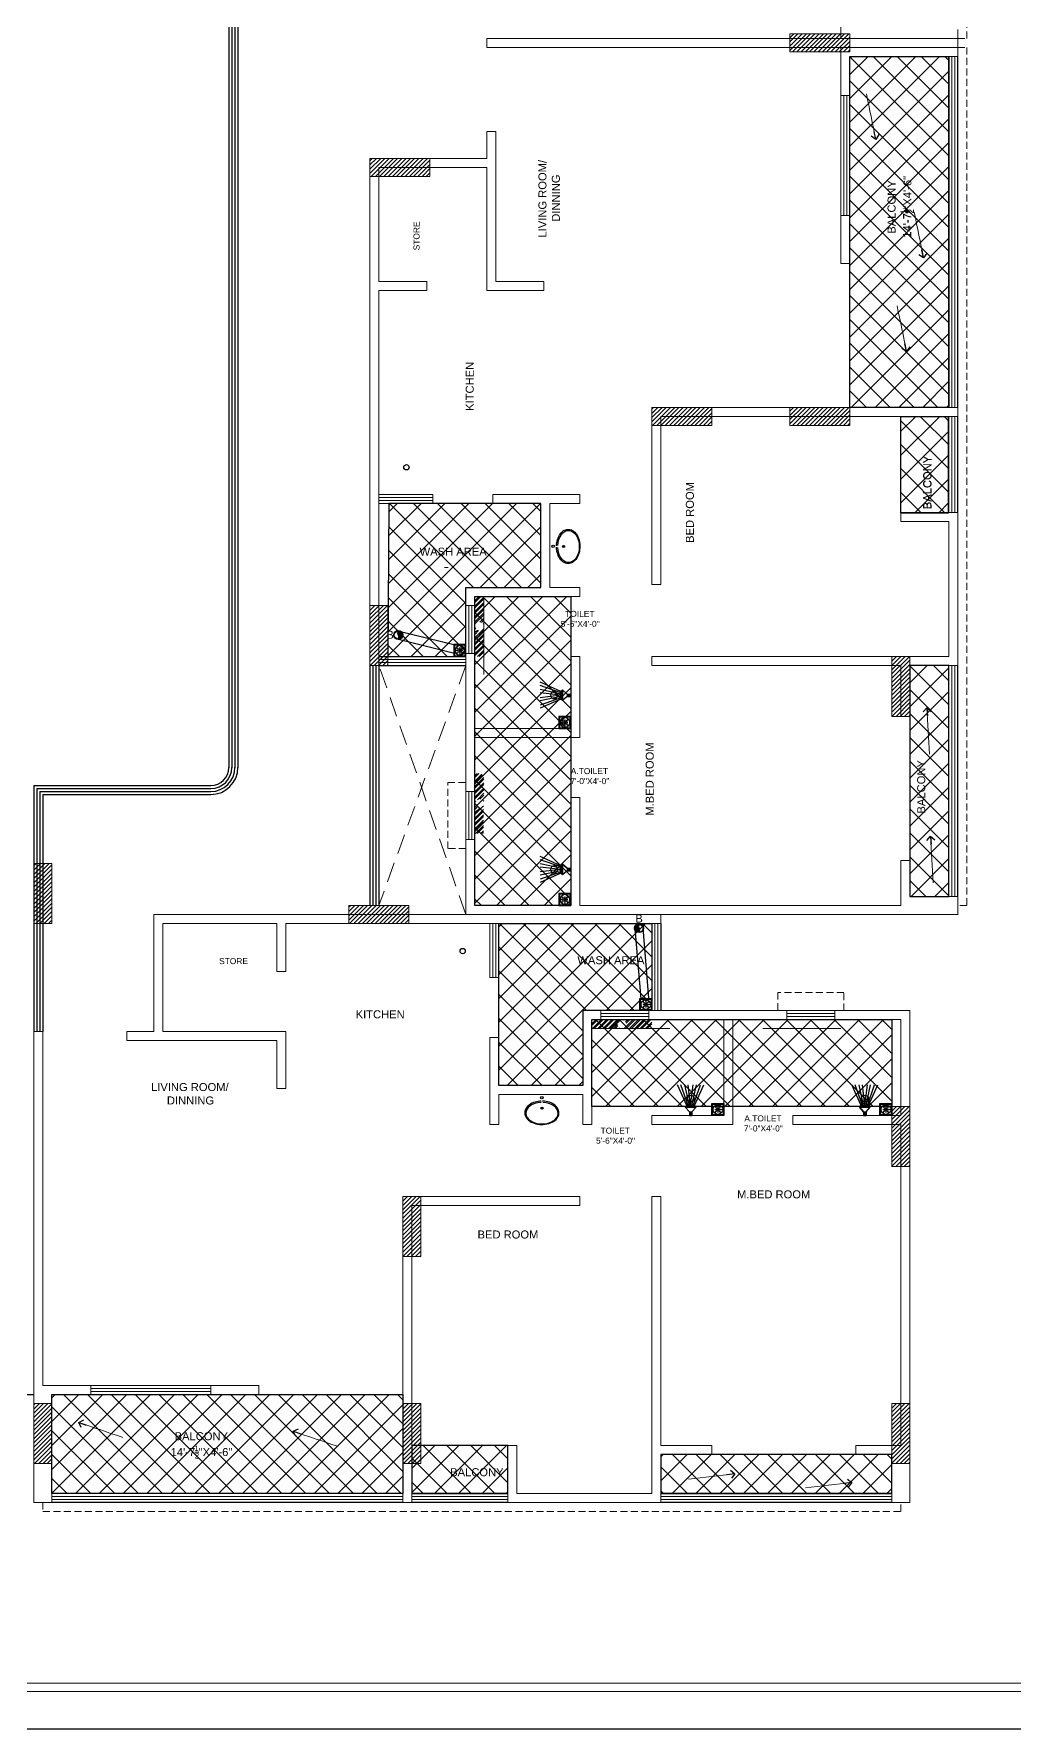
# Model space of a CAD drawing. Header units: inches. Extents: x 1807 to 67852, y 1160 to 20242.
# Drawn here: x 19956 to 20446, y 8125 to 8973 of the extents above; entities that cross this region are included whole.
import ezdxf

# ---------------------------------------------------------------- set-up
doc = ezdxf.new("R2010")
doc.units = ezdxf.units.IN
doc.header["$MEASUREMENT"] = 0
doc.linetypes.add('DASHED', pattern=[0.75, 0.5, -0.25])
doc.layers.get('0').update_dxf_attribs({"lineweight": 20})
for name, color, linetype, lineweight in [('02WINDOW & DOTTED', 8, 'Continuous', 20), ('4 upvc pip', 5, 'Continuous', 30), ('4 upvc pip hatch', 6, 'Continuous', 5), ('4. UPCV', 6, 'Continuous', 30), ('A-HATCH', 252, 'Continuous', 13), ('AP_TEXT', 7, 'Continuous', 13), ('Bathing', 3, 'Continuous', 30), ('column_01', 7, 'Continuous', 18), ('Dummy wall', 8, 'Continuous', 18), ('HATCH', 8, 'Continuous', 0), ('N.WALL', 7, 'Continuous', 25), ('PROJ.', 8, 'DASHED', 20), ('RAILING', 8, 'Continuous', 25), ('Railing 01', 8, 'Continuous', 18), ('SUNK', 216, 'Continuous', 30), ('SUNK HTACH', 165, 'Continuous', 15), ('wall', 7, 'Continuous', 20), ('WINDOW', 8, 'Continuous', 15)]:
    doc.layers.add(name, color=color, linetype=linetype, lineweight=lineweight)
doc.styles.add('Krupalu', font='arial.ttf', dxfattribs={"height": 8})
doc.styles.add('Krupalu 1', font='arial.ttf')
doc.dimstyles.new('Krupalu', dxfattribs={"dimtxt": 4, "dimasz": 4, "dimexe": 0, "dimexo": 0, "dimgap": 0.09, "dimtad": 0, "dimtoh": 1, "dimdec": 0, "dimzin": 3, "dimdsep": 46, "dimlunit": 4, "dimtxsty": 'Krupalu', "dimblk": 'DOTSMALL', "dimcen": 0, "dimse1": 1, "dimse2": 1, "dimclrd": 256, "dimclre": 256, "dimclrt": 7, "dimadec": 0, "dimazin": 0, "dimtfac": 1, "dimtdec": 0, "dimtofl": 0, "dimtmove": 1, "dimatfit": 0, "dimldrblk": 'OPEN90', "dimfxl": 1, "dimtolj": 1, "dimtzin": 0, "dimlwd": -1, "dimarcsym": 0})
pattern_1 = [(45, (-2883.8112, 0), (-1.0606601718, 1.0606601718), [])]
pattern_2 = [(135, (25004.1776, -55328.927), (5.9662135, 5.9662135), []), (45, (25004.1776, -55328.927), (5.9662135, -5.9662135), [])]
pattern_3 = [(45, (-71376.2134, -3500.1794), (1.325825215, -1.325825215), []), (45, (-71376.2134, -3499.2955), (1.325825215, -1.325825215), [])]

# ---------------------------------------------------------------- blocks, each defined once
blk = doc.blocks.new('dfhtutrut')
at = {"layer": 'HATCH'}
h = blk.add_hatch(dxfattribs=at)
h.set_pattern_fill('ANSI31', color=256, scale=12, style=0)
h.set_pattern_definition(pattern_1)
h.paths.add_polyline_path([(143178.93, -630693.73), (143148.93, -630693.73), (143148.93, -630684.73), (143178.93, -630684.73)])
h = blk.add_hatch(dxfattribs=at)
h.set_pattern_fill('ANSI31', color=256, scale=12, style=0)
h.set_pattern_definition(pattern_1)
h.paths.add_polyline_path([(142938.93, -630755.98), (142968.93, -630755.98), (142968.93, -630746.98), (142938.93, -630746.98)])
h = blk.add_hatch(dxfattribs=at)
h.set_pattern_fill('ANSI31', color=256, scale=12, style=0)
h.set_pattern_definition(pattern_1)
h.paths.add_polyline_path([(143079.92, -630880.48), (143109.92, -630880.48), (143109.92, -630871.48), (143079.92, -630871.48)])
h = blk.add_hatch(dxfattribs=at)
h.set_pattern_fill('ANSI31', color=256, scale=12, style=0)
h.set_pattern_definition(pattern_1)
h.paths.add_polyline_path([(143178.93, -630880.48), (143148.93, -630880.48), (143148.93, -630871.48), (143178.93, -630871.48)])
h = blk.add_hatch(dxfattribs=at)
h.set_pattern_fill('ANSI31', color=256, scale=12, style=0)
h.set_pattern_definition(pattern_1)
h.paths.add_polyline_path([(142947.93, -631000.48), (142947.93, -630970.48), (142938.93, -630970.48), (142938.93, -631000.48)])
h = blk.add_hatch(dxfattribs=at)
h.set_pattern_fill('ANSI31', color=256, scale=12, style=0)
h.set_pattern_definition(pattern_1)
h.paths.add_polyline_path([(143199.93, -630995.98), (143199.93, -631025.98), (143208.93, -631025.98), (143208.93, -630995.98)])
h = blk.add_hatch(dxfattribs=at)
h.set_pattern_fill('ANSI31', color=256, scale=12, style=0)
h.set_pattern_definition(pattern_1)
h.paths.add_polyline_path([(142779.93, -631129.48), (142779.93, -631099.48), (142770.93, -631099.48), (142770.93, -631129.48)])
h = blk.add_hatch(dxfattribs=at)
h.set_pattern_fill('ANSI31', color=256, scale=12, style=0)
h.set_pattern_definition(pattern_1)
h.paths.add_polyline_path([(142928.43, -631129.48), (142958.43, -631129.48), (142958.43, -631120.48), (142928.43, -631120.48)])
h = blk.add_hatch(dxfattribs=at)
h.set_pattern_fill('ANSI31', color=256, scale=12, style=0)
h.set_pattern_definition(pattern_1)
h.paths.add_polyline_path([(143208.93, -631220.98), (143208.93, -631250.98), (143199.93, -631250.98), (143199.93, -631220.98)])
h = blk.add_hatch(dxfattribs=at)
h.set_pattern_fill('ANSI31', color=256, scale=12, style=0)
h.set_pattern_definition(pattern_1)
h.paths.add_polyline_path([(142964.43, -631265.98), (142964.43, -631295.98), (142955.43, -631295.98), (142955.43, -631265.98)])
h = blk.add_hatch(dxfattribs=at)
h.set_pattern_fill('ANSI31', color=256, scale=12, style=0)
h.set_pattern_definition(pattern_1)
h.paths.add_polyline_path([(142779.93, -631399.48), (142779.93, -631369.48), (142770.93, -631369.48), (142770.93, -631399.48)])
h = blk.add_hatch(dxfattribs=at)
h.set_pattern_fill('ANSI31', color=256, scale=12, style=0)
h.set_pattern_definition(pattern_1)
h.paths.add_polyline_path([(142964.43, -631399.48), (142964.43, -631369.48), (142955.43, -631369.48), (142955.43, -631399.48)])
h = blk.add_hatch(dxfattribs=at)
h.set_pattern_fill('ANSI31', color=256, scale=12, style=0)
h.set_pattern_definition(pattern_1)
h.paths.add_polyline_path([(143208.93, -631399.48), (143208.93, -631369.48), (143199.93, -631369.48), (143199.93, -631399.48)])
at = {"layer": 'column_01'}
for points in [[(143178.93, -630693.73), (143148.93, -630693.73), (143148.93, -630684.73), (143178.93, -630684.73)], [(142938.93, -630755.98), (142968.93, -630755.98), (142968.93, -630746.98), (142938.93, -630746.98)], [(143079.92, -630880.48), (143109.92, -630880.48), (143109.92, -630871.48), (143079.92, -630871.48)], [(143178.93, -630880.48), (143148.93, -630880.48), (143148.93, -630871.48), (143178.93, -630871.48)], [(142947.93, -631000.48), (142947.93, -630970.48), (142938.93, -630970.48), (142938.93, -631000.48)], [(143199.93, -630995.98), (143199.93, -631025.98), (143208.93, -631025.98), (143208.93, -630995.98)], [(142779.93, -631129.48), (142779.93, -631099.48), (142770.93, -631099.48), (142770.93, -631129.48)], [(142928.43, -631129.48), (142958.43, -631129.48), (142958.43, -631120.48), (142928.43, -631120.48)], [(143208.93, -631220.98), (143208.93, -631250.98), (143199.93, -631250.98), (143199.93, -631220.98)], [(142964.43, -631265.98), (142964.43, -631295.98), (142955.43, -631295.98), (142955.43, -631265.98)], [(142779.93, -631399.48), (142779.93, -631369.48), (142770.93, -631369.48), (142770.93, -631399.48)], [(142964.43, -631399.48), (142964.43, -631369.48), (142955.43, -631369.48), (142955.43, -631399.48)], [(143208.93, -631399.48), (143208.93, -631369.48), (143199.93, -631369.48), (143199.93, -631399.48)]]:
    blk.add_lwpolyline(points, close=True, dxfattribs=at)
blk = doc.blocks.new('Shower')
at = {"layer": 'Bathing'}
h = blk.add_hatch(color=256, dxfattribs=at)
h.paths.add_polyline_path([(60267.42, -3620.43), (60268.65, -3620.43), (60268.65, -3618.64), (60267.42, -3618.64)])
h.paths.add_polyline_path([(60270.16, -3623.63), (60270.73, -3622.8), (60265.35, -3622.8), (60266.15, -3623.63)])
at = {"layer": 'Bathing', "ltscale": 3}
for p, q in [((60267.42, -3620.43), (60267.42, -3618.64)), ((60268.65, -3618.64), (60267.42, -3618.64)), ((60268.65, -3618.64), (60267.42, -3618.64)), ((60268.65, -3620.43), (60268.65, -3618.64)), ((60266.15, -3623.63), (60261.5, -3634)), ((60266.78, -3623.63), (60263.15, -3634)), ((60267.42, -3623.63), (60265.17, -3634)), ((60267.42, -3620.43), (60265.35, -3622.8)), ((60265.35, -3622.8), (60266.15, -3623.63)), ((60270.73, -3622.8), (60265.35, -3622.8)), ((60266.15, -3623.63), (60270.16, -3623.63)), ((60268.04, -3623.63), (60266.8, -3634)), ((60268.65, -3620.43), (60267.42, -3620.43)), ((60268.65, -3620.43), (60267.42, -3620.43)), ((60268.04, -3623.63), (60269.27, -3634)), ((60268.65, -3620.43), (60270.73, -3622.8)), ((60268.65, -3623.63), (60270.9, -3634)), ((60269.29, -3623.63), (60272.92, -3634)), ((60269.92, -3623.63), (60274.57, -3634)), ((60270.16, -3623.63), (60270.73, -3622.8))]:
    blk.add_line(p, q, dxfattribs=at)
for points in [[(60267.42, -3620.43), (60265.35, -3622.8)], [(60270.73, -3622.8), (60268.65, -3620.43)]]:
    blk.add_lwpolyline(points, dxfattribs=at)
blk.add_circle((60268.04, -3627.04), 1.78, dxfattribs=at)
blk = doc.blocks.new('rwrwq')
at = {"layer": 'Bathing'}
for points in [[(19894.37, -3202.34), (19894.37, -3196.34), (19900.37, -3196.34), (19900.37, -3202.34)], [(19894.65, -3202.07), (19894.65, -3196.62), (19900.1, -3196.62), (19900.1, -3202.07)]]:
    blk.add_lwpolyline(points, close=True, dxfattribs=at)
for centre, radius in [((19897.37, -3199.34), 2.42), ((19895.5, -3199.34), 0.129), ((19895.93, -3197.89), 0.129), ((19895.93, -3200.79), 0.129), ((19896.22, -3199.34), 0.129), ((19896.42, -3198.38), 0.129), ((19896.42, -3200.3), 0.129), ((19896.87, -3199.34), 0.129), ((19896.94, -3198.91), 0.129), ((19896.94, -3199.77), 0.129), ((19897.37, -3198.11), 0.129), ((19897.37, -3198.11), 0.129), ((19897.37, -3198.83), 0.129), ((19897.37, -3198.83), 0.129), ((19897.37, -3199.34), 0.129), ((19897.37, -3199.85), 0.129), ((19897.37, -3199.85), 0.129), ((19897.37, -3200.57), 0.129), ((19897.37, -3200.57), 0.129), ((19897.37, -3201.28), 0.129), ((19897.37, -3201.28), 0.129), ((19897.81, -3198.91), 0.129), ((19897.81, -3199.77), 0.129), ((19897.88, -3199.34), 0.129), ((19898.33, -3198.38), 0.129), ((19898.33, -3200.3), 0.129), ((19898.52, -3199.34), 0.129), ((19898.82, -3197.89), 0.129), ((19898.82, -3200.79), 0.129)]:
    blk.add_circle(centre, radius, dxfattribs=at)
blk = doc.blocks.new('_DotSmall')
at = {"color": 0, "linetype": 'ByBlock', "const_width": 0.5}
blk.add_lwpolyline([(-0.0625, 0, 1), (0.0625, 0, 1)], format="xyb", close=True, dxfattribs=at)
blk = doc.blocks.new('_Open90')
at = {"color": 0, "linetype": 'ByBlock', "lineweight": -2}
for p, q in [((0, 0), (-1, 0)), ((-0.5, 0.5), (0, 0)), ((0, 0), (-0.5, -0.5))]:
    blk.add_line(p, q, dxfattribs=at)

msp = doc.modelspace()

# ---------------------------------------------------------------- hatches: boundary and pattern name
at = {"layer": '4 upvc pip hatch', "ltscale": 10}
h = msp.add_hatch(dxfattribs=at)
h.set_pattern_fill('ANSI31', color=256, scale=2, angle=180, style=0)
h.set_pattern_definition([(315, (-22900.09444, 102489.71072), (-0.1767766953, -0.1767766953), [])])
edge = h.paths.add_edge_path()
edge.add_spline(control_points=[(20138.34, 8674.4), (20138.07, 8674.02), (20137.38, 8673.1), (20138.9, 8671.73), (20138.24, 8670.79), (20137.97, 8670.42)], knot_values=[0, 0, 0, 0, 1.259254, 3.09623, 4.348223, 4.348223, 4.348223, 4.348223], degree=3, periodic=0)
edge.add_arc((20138.2, 8672.4), 2, 263.26204, 360)
edge.add_arc((20138.2, 8672.4), 2, 0, 85.93661)
h = msp.add_hatch(dxfattribs=at)
h.set_pattern_fill('ANSI31', color=256, scale=2, angle=180, style=0)
h.set_pattern_definition([(225, (62714.96166, 102343.11293), (0.1767766953, -0.1767766953), [])])
edge = h.paths.add_edge_path()
edge.add_spline(control_points=[(20258.71, 8527.8), (20258.43, 8527.42), (20257.75, 8526.5), (20259.26, 8525.13), (20258.6, 8524.2), (20258.33, 8523.82)], knot_values=[0, 0, 0, 0, 1.259254, 3.09623, 4.348223, 4.348223, 4.348223, 4.348223], degree=3, periodic=0)
edge.add_arc((20258.56, 8525.8), 2, 83.26204, 180)
edge.add_arc((20258.56, 8525.8), 2, 180, 265.93661)
at = {"layer": 'Dummy wall', "ltscale": 10}
h = msp.add_hatch(dxfattribs=at)
h.set_pattern_fill('ANSI32', color=256, scale=5, angle=90, style=0)
h.set_pattern_definition(pattern_3)
h.paths.add_polyline_path([(20176.5, 8661.67), (20181, 8661.67), (20181, 8672.23), (20181, 8673.69), (20181, 8676.67, -2.414214), (20178.86, 8678.82, -0.408178), (20181, 8676.72), (20181, 8679.66), (20181, 8681.21), (20181, 8691.67), (20176.5, 8691.67), (20176.5, 8667.67)])
h = msp.add_hatch(dxfattribs=at)
h.set_pattern_fill('ANSI32', color=256, scale=5, angle=90, style=0)
h.set_pattern_definition(pattern_3)
h.paths.add_polyline_path([(20181, 8591.16), (20181, 8592.71), (20181, 8601.33), (20179.87, 8603.17), (20176.5, 8603.17), (20176.5, 8594.17), (20176.5, 8573.17), (20176.86, 8573.17), (20176.86, 8587.41, -0.091616), (20176.72, 8588.17, -1), (20181, 8588.17)])
h = msp.add_hatch(dxfattribs=at)
h.set_pattern_fill('ANSI32', color=256, scale=5, angle=90, style=0)
h.set_pattern_definition(pattern_3)
h.paths.add_polyline_path([(20180.86, 8573.17), (20180.86, 8587.41, -0.688072), (20176.86, 8587.41), (20176.86, 8573.17)])
h = msp.add_hatch(dxfattribs=at)
h.set_pattern_fill('ANSI32', color=256, scale=5, angle=180, style=0)
h.set_pattern_definition([(225, (32426.856, 100032.889), (1.325825215, -1.325825215), []), (225, (32425.9722, 100032.889), (1.325825215, -1.325825215), [])])
h.paths.add_polyline_path([(20265, 8480.17), (20265, 8475.67), (20254.45, 8475.67), (20252.98, 8475.67), (20250, 8475.67, 2.414214), (20247.86, 8477.82, 0.408178), (20249.96, 8475.67), (20247.02, 8475.67), (20245.47, 8475.67), (20235, 8475.67), (20235, 8480.17), (20259, 8480.17)])
at = {"layer": 'SUNK HTACH', "ltscale": 10}
h = msp.add_hatch(dxfattribs=at)
h.set_pattern_fill('ANSI37', color=114, scale=67.5, angle=180, style=0)
h.set_pattern_definition(pattern_2)
h.paths.add_polyline_path([(20364, 8961.67), (20413.5, 8961.67), (20413.5, 8786.17), (20364, 8786.17)])
h = msp.add_hatch(dxfattribs=at)
h.set_pattern_fill('ANSI37', color=114, scale=67.5, angle=180, style=0)
h.set_pattern_definition([(225, (25003.986, 73265.667), (5.9662135, -5.9662135), []), (315, (25003.986, 73265.667), (5.9662135, 5.9662135), [])])
h.paths.add_polyline_path([(20389.31, 8733.56), (20413.31, 8733.56), (20413.31, 8781.56), (20389.31, 8781.56)])
h = msp.add_hatch(dxfattribs=at)
h.set_pattern_fill('ANSI37', color=256, scale=67.5, angle=180, style=0)
h.set_pattern_definition(pattern_2)
h.paths.add_polyline_path([(20209.5, 8738.17), (20209.5, 8696.17), (20172, 8696.17), (20172, 8661.67), (20133, 8661.67), (20133.43, 8738.17), (20209.5, 8738.17)])
h = msp.add_hatch(dxfattribs=at)
h.set_pattern_fill('ANSI37', color=256, scale=67.5, angle=180, style=0)
h.set_pattern_definition(pattern_2)
h.paths.add_polyline_path([(20224.5, 8537.17), (20176.5, 8537.17), (20176.5, 8691.67), (20224.5, 8691.67)])
h = msp.add_hatch(dxfattribs=at)
h.set_pattern_fill('ANSI37', color=114, scale=67.5, angle=180, style=0)
h.set_pattern_definition(pattern_2)
h.paths.add_polyline_path([(20394, 8541.67), (20413.5, 8541.67), (20413.5, 8657.17), (20394, 8657.17)])
h = msp.add_hatch(dxfattribs=at)
h.set_pattern_fill('ANSI37', color=256, scale=67.5, angle=180, style=0)
h.set_pattern_definition(pattern_2)
h.paths.add_polyline_path([(20265, 8484.67), (20230.5, 8484.67), (20230.5, 8447.17), (20188.5, 8447.17), (20188.5, 8528.17), (20265, 8528.17)])
h = msp.add_hatch(dxfattribs=at)
h.set_pattern_fill('ANSI37', color=256, scale=67.5, angle=180, style=0)
h.set_pattern_definition(pattern_2)
h.paths.add_polyline_path([(20385, 8436.67), (20235, 8436.67), (20235, 8480.17), (20385, 8480.17)])
h = msp.add_hatch(dxfattribs=at)
h.set_pattern_fill('ANSI37', color=114, scale=67.5, angle=180, style=0)
h.set_pattern_definition(pattern_2)
h.paths.add_polyline_path([(20140.5, 8243.17), (19965, 8243.17), (19965, 8292.67), (20140.5, 8292.67)])
h = msp.add_hatch(dxfattribs=at)
h.set_pattern_fill('ANSI37', color=114, scale=67.5, angle=180, style=0)
h.set_pattern_definition([(225, (24980.1776, 73325.777), (5.9662135, -5.9662135), []), (315, (24980.1776, 73325.777), (5.9662135, 5.9662135), [])])
h.paths.add_polyline_path([(20193, 8267.17), (20145, 8267.17), (20145, 8243.17), (20193, 8243.17)])
h = msp.add_hatch(dxfattribs=at)
h.set_pattern_fill('ANSI37', color=114, scale=67.5, angle=180, style=0)
h.set_pattern_definition(pattern_2)
h.paths.add_polyline_path([(20385, 8262.67), (20269.5, 8262.67), (20269.5, 8243.17), (20385, 8243.17)])

# ---------------------------------------------------------------- linework, layer by layer
at = {"layer": '02WINDOW & DOTTED', "linetype": 'DASHED', "ltscale": 20}
for p, q in [((20172, 8532.67), (20128.5, 8657.17)), ((20172, 8657.17), (20128.5, 8537.17))]:
    msp.add_line(p, q, dxfattribs=at)
at = {"layer": '4 upvc pip'}
msp.add_lwpolyline([(19086.61, 9838.79), (21509.81, 9838.79), (21509.81, 8125.42), (19086.61, 8125.42)], close=True, dxfattribs=at)
at = {"layer": '4. UPCV', "ltscale": 10}
for p, q in [((20137.72, 8670.46), (20165.62, 8663.53)), ((20138.69, 8674.34), (20166.59, 8667.41)), ((20260.49, 8526), (20263.38, 8490.86)), ((20256.51, 8525.63), (20259.4, 8490.49))]:
    msp.add_line(p, q, dxfattribs=at)
for centre, radius in [((20138.2, 8672.4), 2.2), ((20138.2, 8672.4), 2), ((20258.56, 8525.8), 2.2), ((20258.56, 8525.8), 2)]:
    msp.add_circle(centre, radius, dxfattribs=at)
for points in [[(20138.34, 8674.4), (20138.07, 8674.02), (20137.38, 8673.1), (20138.9, 8671.73), (20138.24, 8670.79), (20137.97, 8670.42)], [(20258.71, 8527.8), (20258.43, 8527.42), (20257.75, 8526.5), (20259.26, 8525.13), (20258.6, 8524.2), (20258.33, 8523.82)]]:
    msp.add_open_spline(points, degree=3, knots=[0, 0, 0, 0, 1.259254, 3.096229, 4.348222, 4.348222, 4.348222, 4.348222], dxfattribs=at)
at = {"layer": 'A-HATCH'}
for points in [[(21444.07, 9820.03), (19148.28, 9820.03, 0.414214), (19105.38, 9777.12), (19105.38, 8191.17, 0.414214), (19152.36, 8144.18), (21441.01, 8144.18, 0.414214), (21491.05, 8194.22), (21491.05, 9773.04, 0.414214)], [(21444.07, 9815.86), (19148.28, 9815.86, 0.414214), (19109.55, 9777.12), (19109.55, 8191.17, 0.414214), (19152.36, 8148.35), (21441.01, 8148.35, 0.414214), (21486.88, 8194.22), (21486.88, 9773.04, 0.414214)]]:
    msp.add_lwpolyline(points, format="xyb", close=True, dxfattribs=at)
at = {"layer": 'AP_TEXT'}
for p, q in [((20392.56, 8883.23), (20392.56, 8885.07)), ((20392.75, 8883.23), (20392.75, 8885.07)), ((20161.25, 8706.16), (20163.09, 8706.16)), ((20036.54, 8263.93), (20038.39, 8263.93))]:
    msp.add_line(p, q, dxfattribs=at)
at = {"layer": 'Bathing', "extrusion": (2.76424e-10, 0.000530124, 1)}
msp.add_circle((20142.27, 8756.28, 5.09), 1.32, dxfattribs=at)
at = {"layer": 'Bathing'}
for centre, radius in [((20215.62, 8716.69), 0.616), ((20220.84, 8716.63), 0.548), ((20220.84, 8716.63), 0.403), ((20209.98, 8441.06), 0.616), ((20210.04, 8435.84), 0.548), ((20210.04, 8435.84), 0.403)]:
    msp.add_circle(centre, radius, dxfattribs=at)
at = {"layer": 'Bathing', "extrusion": (-0.000530124, -2.76424e-10, 1)}
msp.add_circle((20170.39, 8514.41, -10.24), 1.32, dxfattribs=at)
at = {"layer": 'Bathing', "extrusion": (0, 0, -1)}
msp.add_ellipse((20223.35, 8716.63), major_axis=(0, -8.06), ratio=0.663758, start_param=1.630196, end_param=7.796446, dxfattribs=at)
at = {"layer": 'Bathing'}
msp.add_ellipse((20210.04, 8433.33), major_axis=(8.06, 0), ratio=0.663758, start_param=1.630196, end_param=7.796446, dxfattribs=at)
for points, knots in [([(20217.31, 8717.02), (20217.34, 8718.07), (20217.5, 8719.11), (20218.11, 8721.2), (20218.61, 8722.23), (20219.88, 8723.89), (20220.65, 8724.53), (20222.1, 8725.15), (20222.74, 8725.26), (20224, 8725.2), (20224.63, 8725.01), (20225.79, 8724.38), (20226.33, 8723.93), (20227.28, 8722.83), (20227.69, 8722.17), (20228.5, 8720.38), (20228.82, 8719.16), (20229.06, 8716.64), (20228.99, 8715.34), (20228.48, 8712.91), (20228.03, 8711.77), (20226.83, 8709.89), (20226.08, 8709.15), (20224.58, 8708.32), (20223.87, 8708.13), (20223.16, 8708.13)], [1.610972, 1.610972, 1.610972, 1.610972, 1.985827, 1.985827, 2.425311, 2.425311, 2.864794, 2.864794, 3.176532, 3.176532, 3.48827, 3.48827, 3.800008, 3.800008, 4.111746, 4.111746, 4.567037, 4.567037, 5.022328, 5.022328, 5.477619, 5.477619, 5.93291, 5.93291, 6.283185, 6.283185, 6.283185, 6.283185]), ([(20223.16, 8708.13), (20222.69, 8708.13), (20222.23, 8708.21), (20220.92, 8708.66), (20220.13, 8709.25), (20218.8, 8710.82), (20218.27, 8711.81), (20217.55, 8713.97), (20217.35, 8715.12), (20217.32, 8716.29)], [0, 0, 0, 0, 0.227893, 0.227893, 0.667377, 0.667377, 1.10686, 1.10686, 1.523521, 1.523521, 1.523521, 1.523521]), ([(20209.66, 8439.36), (20208.61, 8439.33), (20207.57, 8439.17), (20205.47, 8438.56), (20204.45, 8438.06), (20202.78, 8436.79), (20202.15, 8436.02), (20201.53, 8434.58), (20201.41, 8433.94), (20201.48, 8432.67), (20201.66, 8432.05), (20202.3, 8430.88), (20202.75, 8430.34), (20203.85, 8429.4), (20204.51, 8428.99), (20206.3, 8428.17), (20207.52, 8427.86), (20210.04, 8427.61), (20211.34, 8427.68), (20213.77, 8428.2), (20214.9, 8428.64), (20216.78, 8429.84), (20217.53, 8430.6), (20218.36, 8432.1), (20218.55, 8432.81), (20218.55, 8433.52)], [1.610972, 1.610972, 1.610972, 1.610972, 1.985827, 1.985827, 2.425311, 2.425311, 2.864794, 2.864794, 3.176532, 3.176532, 3.48827, 3.48827, 3.800008, 3.800008, 4.111746, 4.111746, 4.567037, 4.567037, 5.022328, 5.022328, 5.477619, 5.477619, 5.93291, 5.93291, 6.283185, 6.283185, 6.283185, 6.283185]), ([(20218.55, 8433.52), (20218.55, 8433.98), (20218.47, 8434.45), (20218.01, 8435.75), (20217.43, 8436.55), (20215.86, 8437.87), (20214.86, 8438.41), (20212.71, 8439.12), (20211.55, 8439.32), (20210.39, 8439.36)], [0, 0, 0, 0, 0.227893, 0.227893, 0.667377, 0.667377, 1.10686, 1.10686, 1.523521, 1.523521, 1.523521, 1.523521])]:
    msp.add_open_spline(points, degree=3, knots=knots, dxfattribs=at)
at = {"layer": 'PROJ.', "ltscale": 7}
for points in [[(20418, 8970.67), (20422.5, 8970.67), (20422.5, 9399.67), (20418, 9399.67)], [(20418, 8966.17), (20422.5, 8966.17), (20422.5, 8537.17), (20418, 8537.17)], [(20172, 8565.67), (20163, 8565.67), (20163, 8598.67), (20172, 8598.67)], [(20361, 8484.67), (20361, 8493.67), (20328, 8493.67), (20328, 8484.67)], [(19960.5, 8238.67), (19960.5, 8234.17), (20389.5, 8234.17), (20389.5, 8238.67)]]:
    msp.add_lwpolyline(points, dxfattribs=at)
at = {"layer": 'RAILING'}
for p, q in [((20053.5, 9368.17), (20053.5, 8605.97)), ((20055, 9368.17), (20055, 8605.96)), ((20056.5, 9372.67), (20056.5, 8605.94)), ((20058, 9372.67), (20058, 8605.93)), ((20413.5, 8786.17), (20413.5, 8961.67)), ((20418, 8786.17), (20418, 8961.67)), ((20413.5, 8733.67), (20413.5, 8781.67)), ((20418, 8733.67), (20418, 8781.67)), ((20128.5, 8661.67), (20172, 8661.67)), ((20124, 8657.17), (20124, 8537.17)), ((20125.5, 8657.17), (20125.5, 8537.17)), ((20127, 8657.17), (20127, 8537.17)), ((20128.5, 8657.17), (20172, 8657.17)), ((20128.5, 8657.17), (20128.5, 8537.17)), ((20413.5, 8541.67), (20413.5, 8657.17)), ((20418, 8541.67), (20418, 8657.17)), ((19956, 8597.17), (19956, 8474.17)), ((19956, 8597.17), (20044.5, 8597.17)), ((19957.5, 8595.67), (19957.5, 8474.17)), ((19957.5, 8595.67), (20044.5, 8595.67)), ((19959, 8594.17), (19959, 8474.17)), ((19959, 8594.17), (20044.5, 8594.17)), ((19960.5, 8592.67), (19960.5, 8474.17)), ((19960.5, 8592.67), (20044.5, 8592.67)), ((20265, 8528.17), (20265, 8484.67)), ((20269.5, 8528.17), (20269.5, 8484.67)), ((19738.5, 8292.67), (19956, 8292.67)), ((20140.5, 8243.17), (19965, 8243.17)), ((20140.5, 8238.67), (19965, 8238.67)), ((20193, 8243.17), (20145, 8243.17)), ((20193, 8238.67), (20145, 8238.67)), ((20385, 8243.17), (20269.5, 8243.17)), ((20385, 8238.67), (20269.5, 8238.67))]:
    msp.add_line(p, q, dxfattribs=at)
for radius in [13.5, 12, 10.5, 9]:
    msp.add_arc((20044.5, 8606.17), radius, 270, 0, dxfattribs=at)
at = {"layer": 'Railing 01'}
for p, q in [((20415, 8786.17), (20415, 8961.67)), ((20416.5, 8786.17), (20416.5, 8961.67)), ((20415, 8733.67), (20415, 8781.67)), ((20416.5, 8733.67), (20416.5, 8781.67)), ((20128.5, 8660.17), (20172, 8660.17)), ((20128.5, 8658.67), (20172, 8658.67)), ((20415, 8541.67), (20415, 8657.17)), ((20416.5, 8541.67), (20416.5, 8657.17)), ((20266.5, 8528.17), (20266.5, 8484.67)), ((20268, 8528.17), (20268, 8484.67)), ((20140.5, 8241.67), (19965, 8241.67)), ((20140.5, 8240.17), (19965, 8240.17)), ((20193, 8241.67), (20145, 8241.67)), ((20193, 8240.17), (20145, 8240.17)), ((20385, 8241.67), (20269.5, 8241.67)), ((20385, 8240.17), (20269.5, 8240.17))]:
    msp.add_line(p, q, dxfattribs=at)
at = {"layer": 'SUNK'}
for points in [[(20364, 8961.67), (20413.5, 8961.67), (20413.5, 8786.17), (20364, 8786.17)], [(20389.31, 8733.56), (20413.31, 8733.56), (20413.31, 8781.56), (20389.31, 8781.56)], [(20224.5, 8537.17), (20176.5, 8537.17), (20176.5, 8691.67), (20224.5, 8691.67)], [(20394, 8541.67), (20413.5, 8541.67), (20413.5, 8657.17), (20394, 8657.17)], [(20385, 8436.67), (20235, 8436.67), (20235, 8480.17), (20385, 8480.17)], [(20140.5, 8243.17), (19965, 8243.17), (19965, 8292.67), (20140.5, 8292.67)], [(20193, 8267.17), (20145, 8267.17), (20145, 8243.17), (20193, 8243.17)], [(20385, 8262.67), (20269.5, 8262.67), (20269.5, 8243.17), (20385, 8243.17)]]:
    msp.add_lwpolyline(points, close=True, dxfattribs=at)
for points in [[(20209.5, 8738.17), (20133.43, 8738.17), (20133, 8661.67), (20172, 8661.67), (20172, 8696.17), (20209.5, 8696.17), (20209.5, 8738.17)], [(20188.5, 8447.17), (20188.5, 8528.17), (20265, 8528.17), (20265, 8484.67), (20230.5, 8484.67), (20230.5, 8447.17), (20188.5, 8447.17)]]:
    msp.add_lwpolyline(points, dxfattribs=at)
at = {"layer": 'wall'}
for p, q in [((20359.5, 8994.67), (20359.5, 8970.67)), ((20418, 8975.17), (20418, 8966.17)), ((20418, 8970.67), (20182.5, 8970.67)), ((20182.5, 8966.17), (20182.5, 8970.67)), ((20182.5, 8970.67), (20182.5, 8966.17)), ((20359.5, 8970.67), (20182.5, 8970.67)), ((20418, 8961.67), (20418, 8970.67)), ((20359.5, 8966.17), (20182.5, 8966.17)), ((20418, 8966.17), (20182.5, 8966.17)), ((20359.5, 8942.17), (20359.5, 8966.17)), ((20418, 8961.67), (20364, 8961.67)), ((20364, 8942.17), (20364, 8961.67)), ((20359.5, 8942.17), (20364, 8942.17)), ((20187, 8924.17), (20182.5, 8924.17)), ((20182.5, 8910.67), (20182.5, 8924.17)), ((20187, 8849.17), (20187, 8924.17)), ((20182.5, 8910.67), (20124, 8910.67)), ((20124, 8657.17), (20124, 8910.67)), ((20182.5, 8906.17), (20128.5, 8906.17)), ((20128.5, 8849.17), (20128.5, 8906.17)), ((20182.5, 8844.67), (20182.5, 8906.17)), ((20359.5, 8858.17), (20359.5, 8882.17)), ((20359.5, 8882.17), (20364, 8882.17)), ((20364, 8858.17), (20364, 8882.17)), ((20359.5, 8858.17), (20364, 8858.17)), ((20152.5, 8849.17), (20128.5, 8849.17)), ((20152.5, 8844.67), (20152.5, 8849.17)), ((20211, 8849.17), (20187, 8849.17)), ((20211, 8844.67), (20211, 8849.17)), ((20152.5, 8844.67), (20128.5, 8844.67)), ((20128.5, 8657.17), (20128.5, 8844.67)), ((20211, 8844.67), (20182.5, 8844.67)), ((20265, 8786.17), (20418, 8786.17)), ((20265, 8697.67), (20265, 8786.17)), ((20269.5, 8781.67), (20418, 8781.67)), ((20269.5, 8697.67), (20269.5, 8781.67)), ((20418, 8786.17), (20418, 8781.67)), ((20155.5, 8738.17), (20155.5, 8742.67)), ((20229, 8742.67), (20185.5, 8742.67)), ((20185.5, 8738.17), (20185.5, 8742.67)), ((20209.5, 8738.17), (20185.5, 8738.17)), ((20209.5, 8696.17), (20209.5, 8738.17)), ((20229, 8738.17), (20214, 8738.17)), ((20214, 8696.17), (20214, 8738.17)), ((20229, 8738.17), (20229, 8742.67)), ((20389.5, 8733.67), (20418, 8733.67)), ((20389.5, 8729.17), (20389.5, 8733.67)), ((20418, 8657.17), (20418, 8733.67)), ((20389.5, 8729.17), (20413.5, 8729.17)), ((20413.5, 8661.67), (20413.5, 8729.17)), ((20172, 8696.17), (20172, 8687.17)), ((20172, 8696.17), (20209.5, 8696.17)), ((20214, 8696.17), (20229, 8696.17)), ((20229, 8691.67), (20229, 8696.17)), ((20265, 8697.67), (20269.5, 8697.67)), ((20172, 8687.17), (20176.5, 8687.17)), ((20176.5, 8691.67), (20176.5, 8687.17)), ((20176.5, 8691.67), (20229, 8691.67)), ((20181, 8691.67), (20181, 8652.66)), ((20172, 8663.17), (20176.5, 8663.17)), ((20172, 8663.17), (20172, 8594.17)), ((20176.5, 8663.17), (20176.5, 8594.17)), ((20224.5, 8661.67), (20229, 8661.67)), ((20224.5, 8625.67), (20224.5, 8661.67)), ((20229, 8621.17), (20229, 8661.67)), ((20265, 8657.17), (20265, 8661.67)), ((20265, 8661.67), (20413.5, 8661.67)), ((20128.5, 8657.17), (20124, 8657.17)), ((20265, 8657.17), (20389.5, 8657.17)), ((20389.5, 8631.67), (20389.5, 8657.17)), ((20394, 8631.67), (20394, 8657.17)), ((20394, 8657.17), (20418, 8657.17)), ((20394, 8631.67), (20389.5, 8631.67)), ((20176.5, 8625.67), (20224.5, 8625.67)), ((20176.5, 8621.17), (20229, 8621.17)), ((20172, 8594.17), (20176.5, 8594.17)), ((20224.5, 8537.17), (20224.5, 8591.17)), ((20224.5, 8591.17), (20229, 8591.17)), ((20229, 8537.17), (20229, 8591.17)), ((20172, 8570.17), (20176.5, 8570.17)), ((20172, 8570.17), (20172, 8532.67)), ((20176.5, 8570.17), (20176.5, 8537.17)), ((20389.5, 8537.17), (20389.5, 8559.67)), ((20394, 8559.67), (20389.5, 8559.67)), ((20394, 8541.67), (20394, 8559.67)), ((20176.5, 8537.17), (20224.5, 8537.17)), ((20229, 8537.17), (20389.5, 8537.17)), ((20394, 8541.67), (20418, 8541.67)), ((20418, 8541.67), (20418, 8532.67)), ((20016, 8474.17), (20016, 8532.67)), ((20269.5, 8532.67), (20016, 8532.67)), ((20020.5, 8474.17), (20020.5, 8528.17)), ((20077.5, 8528.17), (20020.5, 8528.17)), ((20077.5, 8504.17), (20077.5, 8528.17)), ((20082, 8504.17), (20082, 8528.17)), ((20269.5, 8528.17), (20082, 8528.17)), ((20172, 8532.67), (20418, 8532.67)), ((20269.5, 8528.17), (20269.5, 8532.67)), ((20082, 8504.17), (20077.5, 8504.17)), ((20188.5, 8501.17), (20184, 8501.17)), ((20230.5, 8484.67), (20239.5, 8484.67)), ((20230.5, 8484.67), (20230.5, 8447.17)), ((20239.5, 8484.67), (20239.5, 8480.17)), ((20263.5, 8484.67), (20263.5, 8480.17)), ((20263.5, 8484.67), (20332.5, 8484.67)), ((20332.5, 8484.67), (20332.5, 8480.17)), ((20356.5, 8484.67), (20356.5, 8480.17)), ((20356.5, 8484.67), (20394, 8484.67)), ((20394, 8484.67), (20394, 8238.67)), ((20235, 8480.17), (20239.5, 8480.17)), ((20235, 8480.17), (20235, 8427.67)), ((20235, 8475.67), (20274.01, 8475.67)), ((20263.5, 8480.17), (20332.5, 8480.17)), ((20301, 8480.17), (20301, 8432.17)), ((20305.5, 8480.17), (20305.5, 8427.67)), ((20320.5, 8475.67), (20359.5, 8475.67)), ((20356.5, 8480.17), (20389.5, 8480.17)), ((20389.5, 8480.17), (20389.5, 8432.17)), ((19956, 8238.67), (19956, 8474.17)), ((19960.5, 8474.17), (19956, 8474.17)), ((19960.5, 8297.17), (19960.5, 8474.17)), ((20002.5, 8469.67), (20002.5, 8474.17)), ((20016, 8474.17), (20002.5, 8474.17)), ((20077.5, 8469.67), (20002.5, 8469.67)), ((20082, 8474.17), (20020.5, 8474.17)), ((20077.5, 8445.67), (20077.5, 8469.67)), ((20082, 8445.67), (20082, 8474.17)), ((20184, 8427.67), (20184, 8471.17)), ((20188.5, 8471.17), (20184, 8471.17)), ((20188.5, 8447.17), (20188.5, 8471.17)), ((20082, 8445.67), (20077.5, 8445.67)), ((20230.5, 8447.17), (20188.5, 8447.17)), ((20188.5, 8427.67), (20188.5, 8442.67)), ((20230.5, 8442.67), (20188.5, 8442.67)), ((20230.5, 8442.67), (20230.5, 8427.67)), ((20188.5, 8427.67), (20184, 8427.67)), ((20235, 8427.67), (20230.5, 8427.67)), ((20265, 8432.17), (20265, 8427.67)), ((20301, 8432.17), (20265, 8432.17)), ((20305.5, 8427.67), (20265, 8427.67)), ((20389.5, 8432.17), (20335.5, 8432.17)), ((20335.5, 8432.17), (20335.5, 8427.67)), ((20389.5, 8427.67), (20335.5, 8427.67)), ((20389.5, 8427.67), (20389.5, 8267.17)), ((20140.5, 8391.67), (20140.5, 8238.67)), ((20229, 8391.67), (20140.5, 8391.67)), ((20229, 8391.67), (20229, 8387.17)), ((20269.5, 8391.67), (20265, 8391.67)), ((20265, 8391.67), (20265, 8243.17)), ((20269.5, 8391.67), (20269.5, 8267.17)), ((20145, 8387.17), (20145, 8238.67)), ((20229, 8387.17), (20145, 8387.17)), ((19984.5, 8297.17), (19960.5, 8297.17)), ((19984.5, 8297.17), (19984.5, 8292.67)), ((20068.5, 8297.17), (20044.5, 8297.17)), ((20044.5, 8297.17), (20044.5, 8292.67)), ((20068.5, 8297.17), (20068.5, 8292.67)), ((19965, 8238.67), (19965, 8292.67)), ((19984.5, 8292.67), (19965, 8292.67)), ((20068.5, 8292.67), (20044.5, 8292.67)), ((20193, 8267.17), (20193, 8238.67)), ((20197.5, 8267.17), (20193, 8267.17)), ((20197.5, 8267.17), (20197.5, 8243.17)), ((20295, 8267.17), (20269.5, 8267.17)), ((20295, 8262.67), (20295, 8267.17)), ((20389.5, 8267.17), (20367, 8267.17)), ((20367, 8262.67), (20367, 8267.17)), ((20295, 8262.67), (20269.5, 8262.67)), ((20269.5, 8262.67), (20269.5, 8238.67)), ((20385, 8262.67), (20367, 8262.67)), ((20385, 8262.67), (20385, 8238.67)), ((19965, 8238.67), (19956, 8238.67)), ((20140.5, 8238.67), (20145, 8238.67)), ((20269.5, 8238.67), (20193, 8238.67)), ((20265, 8243.17), (20197.5, 8243.17)), ((20385, 8238.67), (20394, 8238.67))]:
    msp.add_line(p, q, dxfattribs=at)
at = {"layer": 'WINDOW'}
for p, q in [((20359.5, 8882.17), (20359.5, 8942.17)), ((20361, 8882.17), (20361, 8942.17)), ((20362.5, 8882.17), (20362.5, 8942.17)), ((20364, 8882.17), (20364, 8942.17)), ((20155.5, 8742.67), (20128.5, 8742.67)), ((20155.5, 8741.17), (20128.5, 8741.17)), ((20155.5, 8739.67), (20128.5, 8739.67)), ((20155.5, 8738.17), (20128.5, 8738.17)), ((20172, 8687.17), (20172, 8663.17)), ((20173.5, 8687.17), (20173.5, 8663.17)), ((20175, 8687.17), (20175, 8663.17)), ((20176.5, 8687.17), (20176.5, 8663.17)), ((20172, 8594.17), (20172, 8570.17)), ((20173.5, 8594.17), (20173.5, 8570.17)), ((20175, 8594.17), (20175, 8570.17)), ((20176.5, 8594.17), (20176.5, 8570.17)), ((20184, 8501.17), (20184, 8528.17)), ((20185.5, 8501.17), (20185.5, 8528.17)), ((20187, 8501.17), (20187, 8528.17)), ((20188.5, 8501.17), (20188.5, 8528.17)), ((20239.5, 8484.67), (20263.5, 8484.67)), ((20332.5, 8484.67), (20356.5, 8484.67)), ((20239.5, 8483.17), (20263.5, 8483.17)), ((20239.5, 8481.67), (20263.5, 8481.67)), ((20239.5, 8480.17), (20263.5, 8480.17)), ((20332.5, 8483.17), (20356.5, 8483.17)), ((20332.5, 8481.67), (20356.5, 8481.67)), ((20332.5, 8480.17), (20356.5, 8480.17)), ((20044.5, 8297.17), (19984.5, 8297.17)), ((20044.5, 8295.67), (19984.5, 8295.67)), ((20044.5, 8294.17), (19984.5, 8294.17)), ((20044.5, 8292.67), (19984.5, 8292.67))]:
    msp.add_line(p, q, dxfattribs=at)

# ---------------------------------------------------------------- block references
at = {"layer": 'Bathing', "xscale": -1, "rotation": 270}
for name, p in [('rwrwq', (23368.34, -11232.7)), ('Shower', (23843.14, -51625.75)), ('rwrwq', (23420.84, -11268.7)), ('Shower', (23843.14, -51712.86)), ('rwrwq', (23420.84, -11357.2))]:
    msp.add_blockref(name, p, dxfattribs=at)
at = {"layer": 'Bathing', "rotation": 180}
for name, p in [('rwrwq', (40159.37, 5288.33)), ('Shower', (80552.43, 4813.54)), ('Shower', (80639.54, 4813.54)), ('rwrwq', (40195.37, 5235.83)), ('rwrwq', (40279.37, 5235.83))]:
    msp.add_blockref(name, p, dxfattribs=at)
at = {"layer": 'column_01'}
msp.add_blockref('dfhtutrut', (-122814.93, 639657.65), dxfattribs=at)

# ---------------------------------------------------------------- texts
at = {"layer": '4. UPCV', "ltscale": 10, "style": 'Krupalu 1'}
msp.add_text('B', height=4, rotation=360, dxfattribs=at).set_placement((20132.21, 8670.52))
msp.add_text('B', height=4, dxfattribs=at).set_placement((20256.73, 8528.63))
msp.add_text('B', height=4, dxfattribs=at).set_placement((20256.73, 8528.63))
at = {"layer": 'AP_TEXT', "style": 'Krupalu 1'}
for s, height, p in [('LIVING ROOM/', 4, (20212.27, 8871.11)), ('DINNING', 4, (20218.98, 8879.04)), ('BALCONY', 4, (20386.84, 8873.05)), ('"X4\'-6"', 4, (20394.75, 8885.07)), ('1', 2.8, (20392.09, 8882.96)), ('1', 2.8, (20392.28, 8882.96)), ("14'-7", 4, (20394.56, 8871.06)), ("14'-7", 4, (20394.75, 8871.06)), ('2', 2.8, (20395.82, 8883.14)), ('2', 2.8, (20396.01, 8883.14)), ('STORE ', 3, (20148.81, 8864.72)), ('KITCHEN', 4, (20175.92, 8784.46)), ('BALCONY', 4, (20404.64, 8735.29)), ('BALCONY', 4, (20404.83, 8735.29)), ('BED ROOM', 4, (20285.99, 8718.45)), ('M.BED ROOM', 4, (20265.92, 8582.1)), ('BALCONY', 4, (20401.66, 8583.14))]:
    msp.add_text(s, height=height, rotation=90, dxfattribs=at).set_placement(p)
for s, height, p in [('WASH AREA', 4, (20148.87, 8712.07)), ('5\'-6"X4\'-0"', 3, (20219.38, 8676.48)), ('TOILET', 3, (20221.65, 8681.48)), ('A.TOILET', 3, (20224.46, 8602.86)), ('7\'-0"X4\'-0"', 3, (20224.2, 8597.86)), ('STORE ', 3, (20048.62, 8507.87)), ('WASH AREA', 4, (20227.77, 8507.81)), ('KITCHEN', 4, (20116.88, 8480.76)), ('LIVING ROOM/', 4, (20014.58, 8444.41)), ('DINNING', 4, (20022.51, 8437.7)), ('TOILET', 3, (20239.34, 8423.13)), ('7\'-0"X4\'-0"', 3, (20310.97, 8424.22)), ('A.TOILET', 3, (20311.23, 8429.22)), ('5\'-6"X4\'-0"', 3, (20237.07, 8418.12)), ('M.BED ROOM', 4, (20307.59, 8390.76)), ('BED ROOM', 4, (20177.84, 8370.69)), ('BALCONY', 4, (20026.37, 8269.84)), ("14'-7", 4, (20024.38, 8261.93)), ('1', 2.8, (20036.27, 8264.4)), ('2', 2.8, (20036.45, 8260.67)), ('"X4\'-6"', 4, (20038.39, 8261.93)), ('BALCONY', 4, (20164.14, 8251.85))]:
    msp.add_text(s, height=height, dxfattribs=at).set_placement(p)

# ---------------------------------------------------------------- leaders
at = {"layer": 'N.WALL', "color": 1, "path_type": 1}
for points in [[(20376.95, 8920.21), (20372.24, 8943.03)], [(20400.86, 8860.92), (20396.15, 8883.74)], [(20392.35, 8814.08), (20387.63, 8836.9)], [(20402.53, 8636.05), (20403.88, 8612.78)], [(20404.36, 8571.81), (20405.71, 8548.54)], [(19978.41, 8278.73), (20000.48, 8271.23)], [(20085.69, 8274.32), (20107.75, 8266.82)], [(20306.51, 8253.06), (20283.36, 8250.42)], [(20364.97, 8248.64), (20341.81, 8246)]]:
    msp.add_leader(points, dimstyle='Krupalu', override={"dimgap": 0.09, "dimtad": 0, "dimclrd": 1}, dxfattribs=at)

doc.saveas('drawing.dxf')
